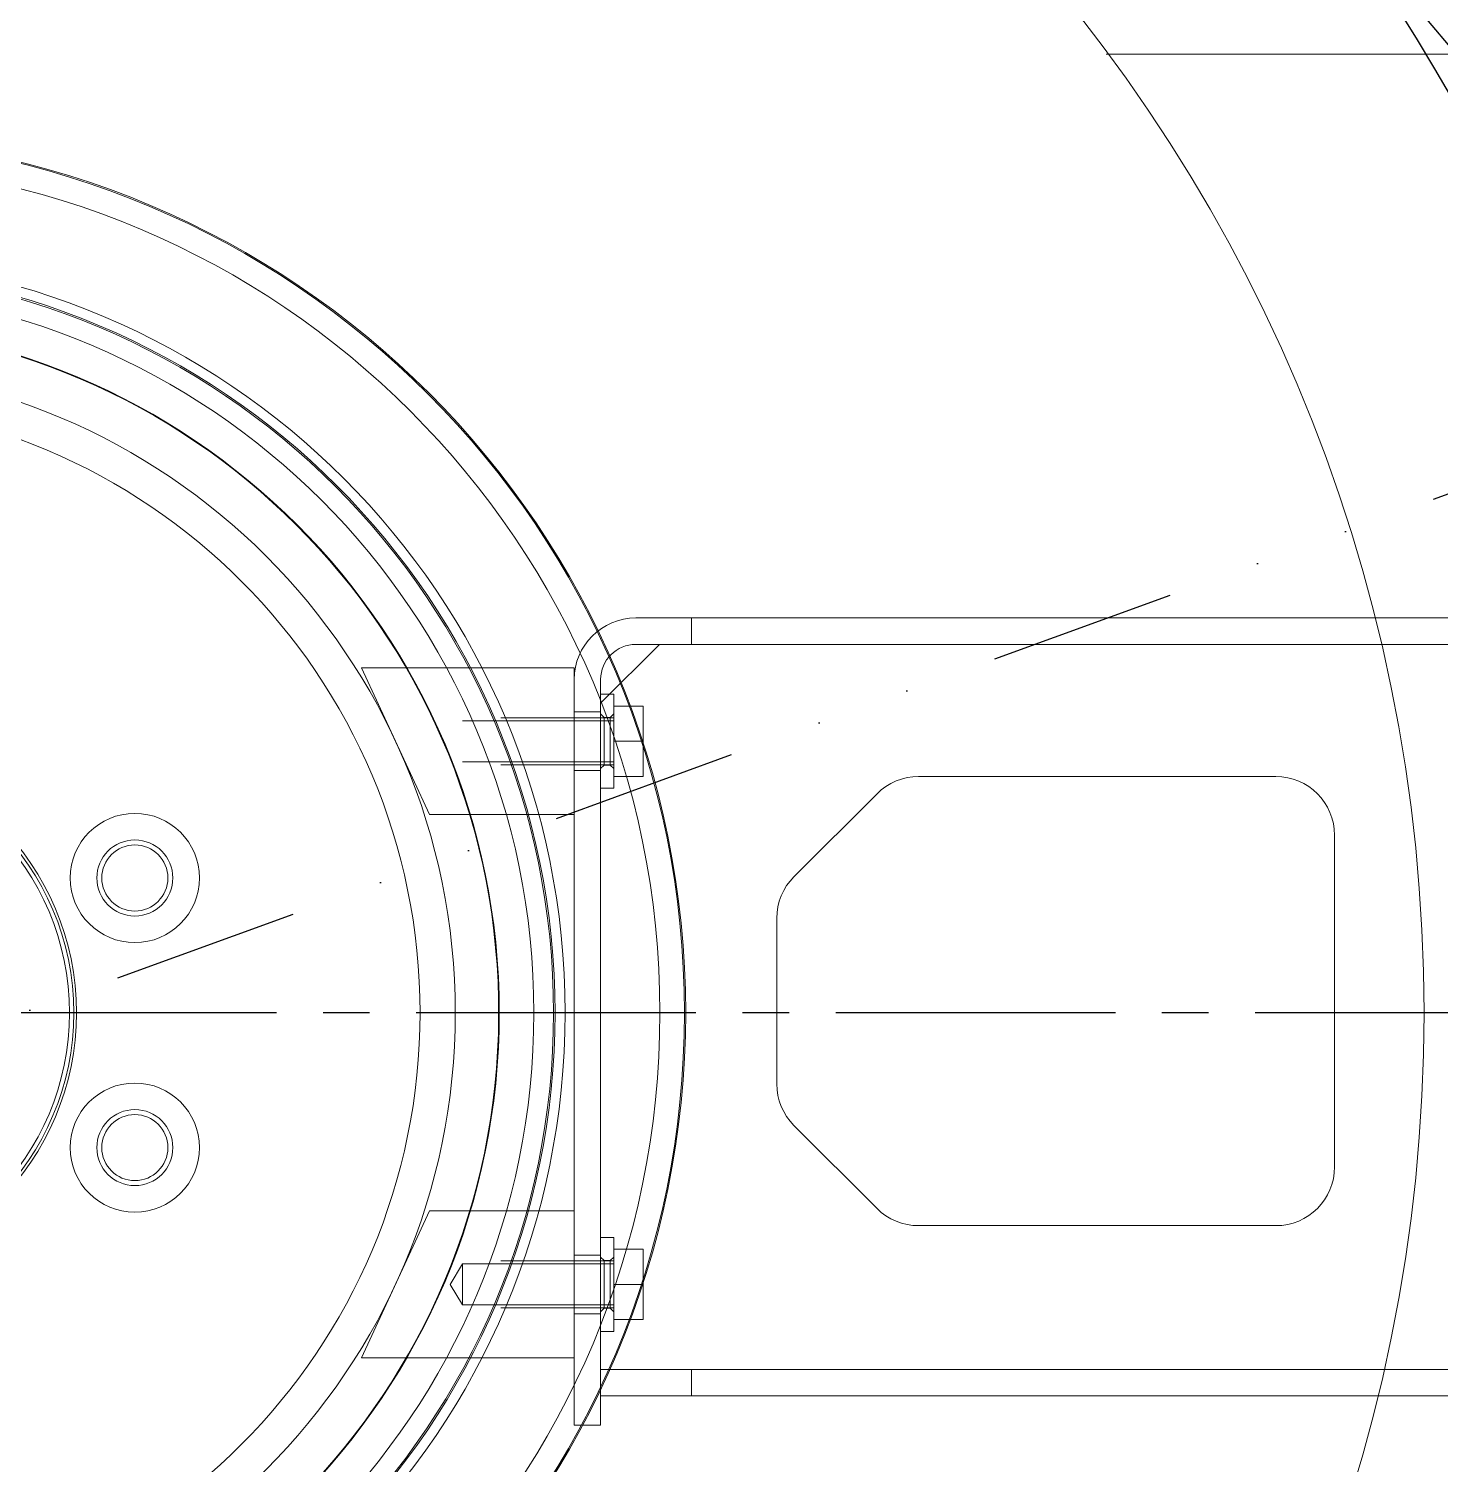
# Model space of a CAD drawing. Header units: millimetres. Extents: x -7970 to 6845, y -11075 to 1978.
# Drawn here: x 3188.8 to 3669.6, y -10506.8 to -10017.8 of the extents above; entities that cross this region are included whole.
import ezdxf

# ---------------------------------------------------------------- set-up
doc = ezdxf.new("R2010")
doc.units = ezdxf.units.MM
doc.header["$LTSCALE"] = 5
doc.linetypes.add('CENTER2', pattern=[28.575, 19.05, -3.175, 3.175, -3.175])
doc.linetypes.add('DIVIDE', pattern=[31.75, 12.7, -6.35, 0, -6.35, 0, -6.35])
doc.layers.add('Layer0016', color=7, linetype='Continuous')
doc.layers.add('Layer0021', color=7, linetype='Continuous')

# ---------------------------------------------------------------- blocks, each defined once
blk = doc.blocks.new('DC_GROUP_ＤＸＦ２５_212')
at = {"layer": 'Layer0016', "color": 7, "linetype": 'DIVIDE', "lineweight": 25}
blk.add_line((3726.83, -10156.41), (3022.05, -10412.93), dxfattribs=at)
at = {"layer": 'Layer0016', "color": 4, "linetype": 'Continuous', "lineweight": 25}
for radius, end in [(830, 131.73252), (750, 131.73249)]:
    blk.add_arc((3022.05, -10412.93), radius, 20, end, dxfattribs=at)

msp = doc.modelspace()

# ---------------------------------------------------------------- linework, layer by layer
at = {"layer": 'Layer0016', "color": 3, "linetype": 'Continuous', "lineweight": 25}
msp.add_line((3628.093, -9970.769), (3755.219, -10121.764), dxfattribs=at)
at = {"layer": 'Layer0016', "color": 7, "linetype": 'CENTER2', "lineweight": 25}
msp.add_line((6845.062, -10352.97), (-3333.705, -10352.97), dxfattribs=at)
at = {"layer": 'Layer0021', "color": 7, "linetype": 'Continuous', "lineweight": 18}
for p, q in [((3555.829, -10026.47), (3793.09, -10026.47)), ((3395.617, -10218.47), (3647.117, -10218.47)), ((3414.617, -10218.47), (3414.617, -10227.47)), ((3647.117, -10218.47), (3810.77, -10218.47)), ((3383.617, -10247.47), (3403.617, -10227.47)), ((3395.617, -10227.47), (3403.617, -10227.47)), ((3648.769, -10227.47), (3403.617, -10227.47)), ((3834.617, -10227.47), (3648.769, -10227.47)), ((3302.117, -10235.47), (3374.617, -10235.47)), ((3302.117, -10235.47), (3325.317, -10285.47)), ((3374.617, -10239.47), (3374.617, -10235.47)), ((3374.617, -10493.47), (3374.617, -10239.47)), ((3383.617, -10247.47), (3383.617, -10239.47)), ((3388.117, -10244.47), (3383.617, -10244.47)), ((3383.617, -10474.47), (3383.617, -10247.47)), ((3388.117, -10244.47), (3388.117, -10276.47)), ((3388.117, -10248.47), (3398.117, -10248.47)), ((3398.117, -10248.47), (3398.117, -10272.47)), ((3336.617, -10253.47), (3388.117, -10253.47)), ((3349.617, -10252.47), (3388.117, -10252.47)), ((3383.617, -10250.47), (3374.617, -10250.47)), ((3383.617, -10251.17), (3384.817, -10252.37)), ((3386.917, -10252.37), (3384.817, -10252.37)), ((3384.817, -10252.37), (3384.817, -10268.57)), ((3388.117, -10251.17), (3386.917, -10252.37)), ((3386.917, -10252.37), (3386.917, -10268.57)), ((3388.117, -10260.47), (3398.117, -10260.47)), ((3336.617, -10267.47), (3388.117, -10267.47)), ((3349.617, -10268.47), (3388.117, -10268.47)), ((3383.617, -10269.77), (3384.817, -10268.57)), ((3386.917, -10268.57), (3384.817, -10268.57)), ((3388.117, -10269.77), (3386.917, -10268.57)), ((3383.617, -10270.47), (3374.617, -10270.47)), ((3388.117, -10272.47), (3398.117, -10272.47)), ((3613.617, -10272.47), (3491.901, -10272.47)), ((3388.117, -10276.47), (3383.617, -10276.47)), ((3477.759, -10278.328), (3449.475, -10306.612)), ((3325.317, -10285.47), (3374.617, -10285.47)), ((3633.617, -10405.47), (3633.617, -10292.47)), ((3443.617, -10320.754), (3443.617, -10377.185)), ((3449.475, -10391.328), (3477.759, -10419.612)), ((3302.117, -10470.47), (3325.317, -10420.47)), ((3374.617, -10420.47), (3325.317, -10420.47)), ((3388.117, -10429.47), (3383.617, -10429.47)), ((3388.117, -10429.47), (3388.117, -10461.47)), ((3491.901, -10425.47), (3613.617, -10425.47)), ((3388.117, -10433.47), (3398.117, -10433.47)), ((3398.117, -10433.47), (3398.117, -10457.47)), ((3332.411, -10445.47), (3336.617, -10438.47)), ((3336.617, -10438.47), (3388.117, -10438.47)), ((3336.617, -10452.47), (3336.617, -10438.47)), ((3349.617, -10437.47), (3388.117, -10437.47)), ((3383.617, -10435.47), (3374.617, -10435.47)), ((3383.617, -10436.17), (3384.817, -10437.37)), ((3386.917, -10437.37), (3384.817, -10437.37)), ((3384.817, -10437.37), (3384.817, -10453.57)), ((3388.117, -10436.17), (3386.917, -10437.37)), ((3386.917, -10437.37), (3386.917, -10453.57)), ((3332.411, -10445.47), (3336.617, -10452.47)), ((3388.117, -10445.47), (3398.117, -10445.47)), ((3336.617, -10452.47), (3388.117, -10452.47)), ((3349.617, -10453.47), (3388.117, -10453.47)), ((3383.617, -10454.77), (3384.817, -10453.57)), ((3386.917, -10453.57), (3384.817, -10453.57)), ((3388.117, -10454.77), (3386.917, -10453.57)), ((3383.617, -10455.47), (3374.617, -10455.47)), ((3388.117, -10457.47), (3398.117, -10457.47)), ((3388.117, -10461.47), (3383.617, -10461.47)), ((3374.617, -10470.47), (3302.117, -10470.47)), ((3649.89, -10474.47), (3383.617, -10474.47)), ((3383.617, -10493.47), (3383.617, -10474.47)), ((3414.617, -10483.47), (3414.617, -10474.47)), ((3649.89, -10474.47), (3875.617, -10474.47)), ((3383.617, -10483.47), (3647.368, -10483.47)), ((3647.368, -10483.47), (3875.617, -10483.47)), ((3374.617, -10493.47), (3383.617, -10493.47))]:
    msp.add_line(p, q, dxfattribs=at)
for centre, radius in [((3114.083, -10352.97), 550), ((3114.083, -10352.97), 298.5), ((3114.083, -10352.97), 298.084), ((3114.083, -10352.97), 289.7), ((3114.083, -10352.97), 257.44), ((3114.083, -10352.97), 254), ((3114.083, -10352.97), 253.5), ((3114.083, -10352.97), 246.8), ((3114.083, -10352.97), 235), ((3114.083, -10352.97), 91), ((3114.133, -10352.97), 90), ((3114.133, -10352.97), 88.557), ((3224.949, -10307.048), 22), ((3224.949, -10307.048), 12.95), ((3224.949, -10307.048), 11.25), ((3224.949, -10398.892), 22), ((3224.949, -10398.892), 12.95), ((3224.949, -10398.892), 11.25)]:
    msp.add_circle(centre, radius, dxfattribs=at)
for centre, radius, start, end in [((3114.083, -10352.97), 234.8, 93.5, 86.5), ((3114.108, -10352.97), 220, 270, 90), ((3114.108, -10352.97), 208, 270, 90), ((3395.617, -10239.47), 21, 90, 180), ((3395.617, -10239.47), 12, 90, 180), ((3491.901, -10292.47), 20, 90, 135), ((3613.617, -10292.47), 20, 0, 90), ((3463.617, -10320.754), 20, 135, 180), ((3463.617, -10377.185), 20, 180, 225), ((3613.617, -10405.47), 20, 270, 0), ((3491.901, -10405.47), 20, 225, 270)]:
    msp.add_arc(centre, radius, start, end, dxfattribs=at)

# ---------------------------------------------------------------- block references
at = {"layer": 'Layer0016', "linetype": 'Continuous'}
msp.add_blockref('DC_GROUP_ＤＸＦ２５_212', (0, 0), dxfattribs=at)

doc.saveas('drawing.dxf')
